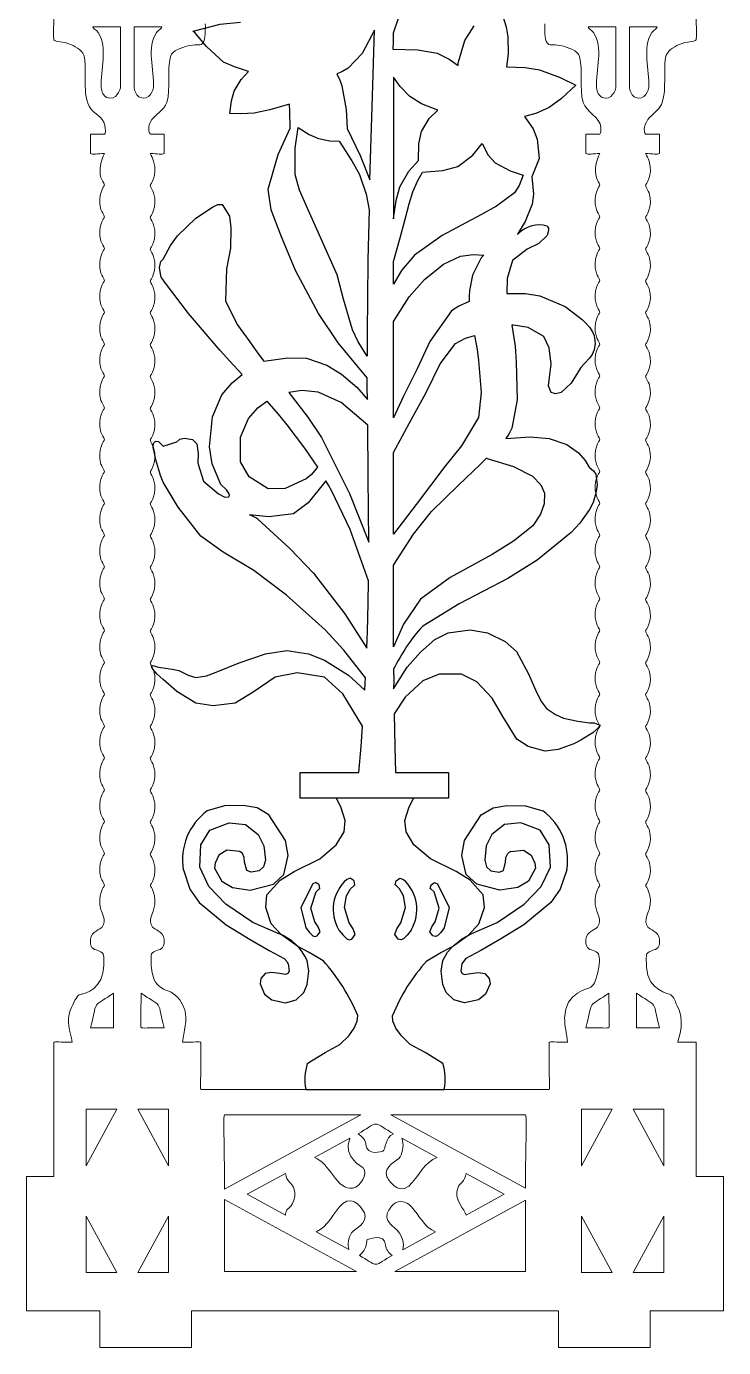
# Model space of a CAD drawing. Header units: millimetres. Extents: x 170 to 246, y -343 to -107.
# Drawn here: x 170 to 246, y -343.1 to -199.1 of the extents above; entities that cross this region are included whole.
import ezdxf

# ---------------------------------------------------------------- set-up
doc = ezdxf.new("R2010")
doc.units = ezdxf.units.MM

msp = doc.modelspace()

# ---------------------------------------------------------------- linework, layer by layer
at = {"color": 7, "linetype": 'Continuous', "lineweight": 15}
for p, q in [((177.25, -199.12), (180.25, -199.12)), ((180.25, -199.12), (180.25, -205.79)), ((181.75, -205.79), (181.75, -199.12)), ((181.75, -199.12), (184.75, -199.12)), ((231.25, -199.12), (234.25, -199.12)), ((234.25, -199.12), (234.25, -205.79)), ((235.75, -205.79), (235.75, -199.12)), ((235.75, -199.12), (238.75, -199.12)), ((177, -210.82), (177, -212.91)), ((178.5, -210.82), (177, -210.82)), ((185, -210.82), (183.5, -210.82)), ((185, -212.91), (185, -210.82)), ((231, -210.82), (231, -212.91)), ((232.5, -210.82), (231, -210.82)), ((239, -210.82), (237.5, -210.82)), ((239, -212.91), (239, -210.82)), ((179.5, -304.43), (179.5, -308.2)), ((236.5, -308.2), (236.5, -304.43)), ((179.5, -308.2), (177, -308.2)), ((239, -308.2), (236.5, -308.2)), ((173, -309.77), (173, -324.41)), ((243, -309.77), (241, -309.77)), ((243, -324.41), (243, -309.77)), ((227, -314.92), (189, -314.92)), ((176.5, -323.24), (176.5, -317.09)), ((179.86, -317.09), (176.5, -323.24)), ((176.5, -317.09), (179.86, -317.09)), ((185.5, -323.24), (182.14, -317.09)), ((182.14, -317.09), (185.5, -317.09)), ((185.5, -317.09), (185.5, -323.24)), ((191.6, -317.68), (206.46, -317.68)), ((206.46, -317.68), (191.6, -325.79)), ((224.4, -325.69), (209.71, -317.68)), ((209.71, -317.68), (224.4, -317.68)), ((230.5, -323.24), (230.5, -317.09)), ((233.86, -317.09), (230.5, -323.24)), ((230.5, -317.09), (233.86, -317.09)), ((239.5, -323.24), (236.14, -317.09)), ((236.14, -317.09), (239.5, -317.09)), ((239.5, -317.09), (239.5, -323.24)), ((201.39, -322.35), (205.24, -320.25)), ((210.92, -320.24), (214.78, -322.35)), ((170, -339.06), (170, -324.41)), ((170, -324.41), (173, -324.41)), ((194.08, -326.34), (198.23, -324.08)), ((217.93, -324.07), (222.09, -326.34)), ((243, -324.41), (246, -324.41)), ((246, -339.06), (246, -324.41)), ((198.23, -328.61), (194.08, -326.34)), ((222.09, -326.34), (217.93, -328.61)), ((191.6, -326.9), (206, -334.76)), ((191.6, -334.76), (191.6, -326.9)), ((210.17, -334.76), (224.4, -326.99)), ((224.4, -326.99), (224.4, -334.76)), ((176.5, -328.73), (179.86, -334.87)), ((176.5, -334.87), (176.5, -328.73)), ((182.14, -334.87), (185.5, -328.73)), ((185.5, -328.73), (185.5, -334.87)), ((230.5, -328.73), (233.86, -334.87)), ((230.5, -334.87), (230.5, -328.73)), ((236.14, -334.87), (239.5, -328.73)), ((239.5, -328.73), (239.5, -334.87)), ((205.14, -332.38), (201.57, -330.43)), ((214.6, -330.43), (211.02, -332.39)), ((179.86, -334.87), (176.5, -334.87)), ((185.5, -334.87), (182.14, -334.87)), ((206, -334.76), (191.6, -334.76)), ((224.4, -334.76), (210.17, -334.76)), ((233.86, -334.87), (230.5, -334.87)), ((239.5, -334.87), (236.14, -334.87)), ((170, -339.06), (178, -339.06)), ((178, -343.06), (178, -339.06)), ((188, -339.06), (228, -339.06)), ((188, -343.06), (188, -339.06)), ((228, -343.06), (228, -339.06)), ((238, -343.06), (238, -339.06)), ((238, -339.06), (246, -339.06)), ((188, -343.06), (178, -343.06)), ((238, -343.06), (228, -343.06))]:
    msp.add_line(p, q, dxfattribs=at)
at = {"color": 7, "linetype": 'Continuous'}
for p, q in [((188.13, -199.6), (188.34, -199.54)), ((188.34, -199.71), (188.13, -199.6)), ((231.4, -247.16), (231.38, -247.14)), ((199.83, -283.19), (199.83, -280.38)), ((199.83, -280.38), (206.24, -280.38)), ((199.94, -280.38), (206.24, -280.38)), ((210.22, -280.38), (216.01, -280.38)), ((210.22, -280.38), (216.01, -280.38)), ((216.01, -280.38), (216.01, -283.19)), ((216.01, -283.19), (199.83, -283.19)), ((200.45, -314.92), (215.55, -314.92)), ((200.45, -314.92), (200.46, -314.92))]:
    msp.add_line(p, q, dxfattribs=at)
at = {"color": 7, "linetype": 'Continuous', "flags": 128}
for points in [[(211.15, -196.43), (210.49, -198.3), (209.97, -199.79)], [(188.34, -199.54), (191.13, -198.83), (193.34, -198.62)], [(221.86, -197.73), (222.28, -199.1), (222.48, -200.2)], [(191.5, -202.97), (189.63, -201.27), (188.34, -199.71)], [(207.93, -199.46), (206.6, -202.02), (205.06, -203.62)], [(207.44, -215.8), (207.71, -206.65), (207.93, -199.46)], [(209.97, -199.79), (209.97, -200.76), (209.96, -201.53)], [(217.11, -202.91), (217.8, -200.6), (218.8, -199.01)], [(209.96, -201.53), (212.67, -201.61), (214.76, -201.97)], [(222.48, -200.2), (222.51, -202.04), (222.33, -203.48)], [(194.22, -203.98), (192.67, -203.48), (191.5, -202.97)], [(214.76, -201.97), (216.1, -202.62), (217.05, -203.31)], [(217.05, -203.31), (217.08, -203.09), (217.11, -202.91)], [(192.63, -206.13), (193.41, -204.86), (194.22, -203.98)], [(205.06, -203.62), (204.4, -204.01), (203.83, -204.22)], [(203.83, -204.22), (204.16, -204.94), (204.37, -205.54)], [(222.33, -203.48), (224.38, -203.54), (225.94, -203.81)], [(225.94, -203.81), (228.18, -204.63), (229.88, -205.46)], [(204.37, -205.54), (204.87, -208.12), (204.98, -210.2)], [(210.01, -204.6), (210.01, -207.93), (210.01, -211.26), (210.01, -214.3), (210.01, -220.04)], [(211.81, -206.72), (210.73, -205.61), (210.01, -204.6)], [(229.88, -205.46), (228.32, -206.93), (226.97, -207.9)], [(192.19, -208.57), (192.34, -207.17), (192.63, -206.13)], [(214.84, -208.18), (213.06, -207.5), (211.81, -206.72)], [(194.82, -208.51), (193.36, -208.61), (192.19, -208.57)], [(198.69, -207.53), (196.54, -208.16), (194.82, -208.51)], [(198.76, -210.15), (198.7, -208.25), (198.69, -207.53)], [(213.07, -210.51), (213.9, -209.11), (214.84, -208.18)], [(226.97, -207.9), (225.52, -208.56), (224.31, -208.9)], [(196.34, -216.81), (197.46, -213.04), (198.76, -210.15)], [(199.3, -215.2), (199.31, -212.33), (199.62, -210.07)], [(199.62, -210.07), (200.83, -210.83), (201.84, -211.29)], [(204.98, -210.2), (206.4, -213.14), (207.44, -215.8)], [(224.31, -208.9), (225.23, -210.21), (225.69, -211.35)], [(201.84, -211.29), (203.08, -211.55), (204.09, -211.58)], [(204.09, -211.58), (205.48, -213.71), (206.31, -215.22)], [(212.74, -213.68), (212.76, -211.87), (213.07, -210.51)], [(225.69, -211.35), (225.91, -213.46), (225.11, -215.46)], [(217.02, -214.32), (218.66, -213.11), (219.67, -211.83)], [(219.67, -211.83), (220.34, -213.1), (221.09, -213.92)], [(210.69, -216.54), (211.69, -214.85), (212.74, -213.68)], [(213.18, -214.95), (215.4, -214.78), (217.02, -214.32)], [(221.09, -213.92), (222.72, -214.8), (224.15, -215.27)], [(200.7, -219.06), (199.78, -216.93), (199.3, -215.2)], [(206.31, -215.22), (207.02, -217.34), (207.36, -219.06)], [(212.12, -217.08), (212.67, -215.87), (213.18, -214.95)], [(224.15, -215.27), (223.71, -216.4), (223.21, -217.2)], [(225.11, -215.46), (225.29, -217.35), (225.13, -218.43)], [(197.73, -221.81), (196.68, -219.05), (196.34, -216.81)], [(210.03, -219.99), (210.32, -218.03), (210.69, -216.54)], [(211.29, -220.08), (211.71, -218.39), (212.12, -217.08)], [(223.21, -217.2), (221.26, -218.65), (219.54, -219.59)], [(186.48, -221.88), (188.47, -219.95), (190.3, -218.76)], [(190.3, -218.76), (190.88, -218.48), (191.34, -218.49)], [(191.34, -218.49), (192.12, -219.75), (192.29, -221.03)], [(225.13, -218.43), (224.36, -220.31), (223.53, -221.7)], [(203.87, -226.13), (202.11, -222.16), (200.7, -219.06)], [(207.36, -219.06), (207.23, -224.5), (207.17, -228.78)], [(210.01, -220.04), (210.02, -220.01), (210.03, -219.99)], [(210.01, -224.69), (210.73, -222.11), (211.29, -220.08)], [(219.54, -219.59), (215.32, -221.86), (212.31, -224)], [(192.29, -221.03), (192.24, -223.25), (191.81, -225.49), (191.69, -228.96)], [(223.53, -221.7), (223.6, -221.66), (223.66, -221.64)], [(226.76, -220.83), (226.91, -221.04), (226.93, -221.31), (226.76, -221.87)], [(184.9, -224.44), (185.71, -222.95), (186.48, -221.88)], [(201.84, -230.37), (199.33, -225.67), (197.73, -221.81)], [(226.76, -221.87), (225.85, -222.74), (224.58, -223.34), (222.98, -224.57)], [(184.65, -224.68), (184.78, -224.54), (184.9, -224.44)], [(212.31, -224), (210.9, -225.68), (210.01, -227.16)], [(213.41, -226.64), (215.45, -224.97), (217.32, -224.09)], [(217.32, -224.09), (218.72, -223.92), (219.85, -223.98)], [(219.59, -224.28), (218.62, -226.19), (218.29, -227.85)], [(219.85, -223.98), (219.7, -224.14), (219.59, -224.28)], [(222.98, -224.57), (222.4, -226.55), (222.36, -228.18)], [(184.65, -226.24), (184.52, -225.35), (184.65, -224.68)], [(210.01, -227.16), (210.01, -225.78), (210.01, -224.69)], [(184.9, -226.69), (184.73, -226.45), (184.65, -226.24)], [(185.15, -227.06), (185.01, -226.85), (184.9, -226.69)], [(191.13, -234.38), (187.68, -230.35), (185.15, -227.06)], [(205.53, -232.14), (204.57, -228.79), (203.87, -226.13)], [(210.01, -231.23), (211.74, -228.52), (213.41, -226.64)], [(207.17, -228.78), (207.14, -232.27), (207.14, -235.02)], [(218.29, -227.85), (218.25, -228.51), (218.25, -229.03)], [(222.36, -228.18), (224.4, -228.17), (225.96, -228.42)], [(225.96, -228.42), (228.73, -229.59), (230.6, -231.01)], [(191.69, -228.96), (192.99, -231.55), (194.37, -233.45)], [(207.15, -237.37), (204, -233.56), (201.84, -230.37)], [(216.34, -230.08), (213.99, -233.42), (212.59, -236.37)], [(218.25, -229.03), (217.13, -229.54), (216.34, -230.08)], [(210.01, -241.74), (210.01, -235.86), (210.01, -231.23)], [(223.11, -231.63), (222.99, -231.63), (222.9, -231.63)], [(222.9, -231.63), (223.29, -233.91), (223.4, -235.67)], [(226.39, -232.86), (224.69, -231.89), (223.11, -231.63)], [(230.6, -231.01), (231.05, -231.47), (231.39, -231.85)], [(207.14, -235.02), (206.16, -233.45), (205.53, -232.14)], [(216.77, -233.64), (217.88, -233.05), (218.86, -232.74)], [(218.86, -232.74), (219.15, -234.26), (219.29, -235.46)], [(227.22, -235.86), (226.98, -234.08), (226.39, -232.86)], [(231.39, -231.85), (231.71, -232.35), (231.89, -232.76)], [(231.89, -232.76), (231.99, -233.63), (231.89, -234.32)], [(193.51, -237.02), (192.16, -235.55), (191.13, -234.38)], [(194.37, -233.45), (195.2, -234.64), (195.88, -235.55)], [(213.55, -239.03), (215.12, -235.84), (216.77, -233.64)], [(231.89, -234.32), (231.67, -234.84), (231.39, -235.22)], [(195.88, -235.55), (198.51, -235.18), (200.54, -235.21)], [(200.54, -235.21), (202.76, -236), (204.33, -236.98)], [(219.29, -235.46), (219.59, -238.98), (219.29, -241.68)], [(223.4, -235.67), (223.49, -239.76), (222.92, -242.84)], [(227.22, -238.97), (226.91, -238.23), (227.03, -237.33), (227.22, -235.86)], [(231.39, -235.22), (230.84, -235.79), (230.45, -236.25)], [(191.3, -239.23), (192.43, -237.92), (193.51, -237.02)], [(204.33, -236.98), (206.02, -238.4), (207.18, -239.71)], [(207.18, -239.71), (207.16, -238.4), (207.15, -237.37)], [(212.59, -236.37), (211.11, -239.36), (210.01, -241.74)], [(230.45, -236.25), (229.39, -237.95), (228.29, -238.97)], [(201.79, -238.91), (200.01, -238.76), (198.6, -238.95)], [(198.6, -238.95), (200.69, -241.65), (202.18, -243.86)], [(207.2, -242.54), (204.3, -240.06), (201.79, -238.91)], [(228.29, -238.97), (227.66, -239.12), (227.22, -238.97)], [(189.95, -244.87), (190.3, -241.62), (191.3, -239.23)], [(194.21, -241.81), (195.21, -240.63), (196.21, -239.9)], [(196.21, -239.9), (197.46, -241.33), (198.4, -242.48)], [(210.01, -245.5), (211.97, -241.86), (213.55, -239.03)], [(193.32, -246.53), (193.34, -243.82), (194.21, -241.81)], [(219.29, -241.68), (217.43, -244.77), (215.6, -247.03)], [(198.4, -242.48), (200.32, -245.03), (201.73, -247.09)], [(207.31, -255.26), (207.27, -248.14), (207.2, -242.54)], [(222.92, -242.84), (222.59, -243.49), (222.27, -243.97)], [(183.92, -244.37), (184.15, -244.28), (184.39, -244.32), (184.9, -244.8)], [(184.9, -244.8), (186.41, -244.33), (186.74, -244.04), (187.25, -243.95)], [(187.25, -243.95), (188.11, -244.08), (188.58, -244.55)], [(188.58, -244.55), (188.74, -245.61), (188.68, -246.66), (189.32, -248.61)], [(202.18, -243.86), (205.21, -249.97), (207.31, -255.26)], [(222.27, -243.97), (224.93, -243.81), (226.99, -243.98)], [(226.99, -243.98), (228.91, -244.63), (230.18, -245.53)], [(184.44, -247.41), (184.1, -246.3), (183.92, -245.4)], [(191.19, -249), (190.23, -246.75), (189.95, -244.87)], [(210.01, -254.39), (210.01, -249.41), (210.01, -245.5)], [(219.46, -246.81), (219.85, -246.42), (220.17, -246.12)], [(220.17, -246.12), (220.19, -246.13), (220.22, -246.14)], [(220.22, -246.14), (223.09, -247.04), (225.16, -248.07)], [(230.18, -245.53), (230.91, -246.39), (231.4, -247.16)], [(184.9, -248.74), (184.63, -248), (184.44, -247.41)], [(196.35, -249.46), (194.29, -248.16), (193.32, -246.53)], [(201.73, -247.09), (201.09, -247.89), (200.49, -248.39)], [(215.6, -247.03), (212.5, -251.16), (210.01, -254.39)], [(214.16, -251.94), (217.1, -249.05), (219.46, -246.81)], [(231.38, -247.14), (231.81, -247.51), (232.08, -247.87)], [(189.01, -254.62), (186.54, -251.47), (184.9, -248.74)], [(189.32, -248.61), (190.95, -250.02), (191.63, -250.36), (192.06, -250.34)], [(192.06, -250.34), (192.14, -250.19), (192.1, -250.01), (191.8, -249.58), (191.19, -249)], [(200.49, -248.39), (198.22, -249.41), (196.35, -249.46)], [(202.65, -248.59), (200.72, -251), (199.13, -252.18)], [(203.28, -249.71), (202.94, -249.08), (202.65, -248.59)], [(225.16, -248.07), (226.07, -249.01), (226.47, -249.92)], [(232.08, -247.87), (232.21, -249.02), (232.08, -249.94)], [(207.28, -259.49), (205.28, -253.91), (203.28, -249.71)], [(226.47, -249.92), (226.44, -251.09), (226.05, -252.23), (225.19, -253.5), (223.1, -255.17), (220.77, -256.63)], [(232.08, -249.94), (231.78, -250.97), (231.4, -251.73)], [(210.01, -257.77), (212.21, -254.42), (214.16, -251.94)], [(231.4, -251.73), (230.33, -253.19), (229.38, -254.24)], [(199.13, -252.18), (196.44, -252.5), (194.32, -252.29)], [(195.22, -252.78), (198.72, -255.98), (201.28, -258.65)], [(194.79, -258.38), (191.46, -256.38), (189.01, -254.62)], [(229.38, -254.24), (225.69, -257.23), (222.48, -259.24)], [(220.77, -256.63), (216.2, -259.13), (212.96, -261.49)], [(202.56, -264.84), (198.35, -261.07), (194.79, -258.38)], [(201.28, -258.65), (204.71, -263.1), (207.1, -266.82)], [(210.01, -266.7), (210, -264.58), (210.01, -262.46), (210.01, -260.34), (210.01, -258.97), (210.01, -257.77)], [(207.17, -265.06), (207.25, -261.94), (207.28, -259.49)], [(222.48, -259.24), (217.17, -261.98), (213.2, -264.42)], [(212.96, -261.49), (211.09, -264.2), (210.01, -266.7)], [(206.96, -270.06), (204.61, -267.03), (202.56, -264.84)], [(215.98, -265.14), (218.38, -264.83), (220.26, -265.14)], [(207.1, -266.82), (207.14, -265.84), (207.17, -265.06)], [(212.96, -267.26), (214.53, -265.89), (215.98, -265.14)], [(220.26, -265.14), (222.18, -266.09), (223.42, -267.21)], [(193.19, -268.42), (196.06, -267.45), (198.37, -267.08)], [(198.37, -267.08), (200.75, -267.45), (202.51, -268.15)], [(210.03, -271.27), (211.51, -268.91), (212.96, -267.26)], [(223.42, -267.21), (224.75, -269.61), (225.62, -271.61)], [(183.82, -269.17), (183.69, -268.97), (183.65, -268.87), (183.68, -268.78)], [(183.68, -268.78), (183.79, -268.72), (183.94, -268.75), (184.26, -268.86)], [(184.9, -270.26), (184.26, -269.68), (183.82, -269.17)], [(184.26, -268.86), (184.62, -268.92), (184.9, -268.96)], [(184.9, -268.96), (185.88, -269.1), (186.63, -269.26)], [(190.52, -269.51), (192.02, -268.89), (193.19, -268.42)], [(202.51, -268.15), (205.1, -269.77), (206.89, -271.41)], [(210.03, -269.13), (210.04, -270.31), (210.03, -271.27)], [(188.47, -272.82), (186.38, -271.56), (184.9, -270.26)], [(186.63, -269.26), (187.64, -269.76), (188.45, -270.04)], [(188.45, -270.04), (189.62, -269.84), (190.52, -269.51)], [(197.13, -269.99), (194.7, -271.61), (192.75, -272.82)], [(202.49, -269.99), (199.52, -269.53), (197.13, -269.99)], [(206.65, -275.32), (204.48, -271.81), (202.49, -269.99)], [(206.89, -271.41), (206.93, -270.65), (206.96, -270.06)], [(213.21, -270.4), (211.28, -272.17), (210.09, -273.98)], [(217.44, -269.65), (214.98, -269.67), (213.21, -270.4)], [(220.77, -272.27), (219.09, -270.5), (217.44, -269.65)], [(225.62, -271.61), (226.15, -272.66), (226.69, -273.4)], [(192.75, -272.82), (190.34, -273.13), (188.47, -272.82)], [(223.45, -276.76), (221.92, -274.28), (220.77, -272.27)], [(226.69, -273.4), (227.67, -274.07), (228.55, -274.44)], [(210.09, -273.98), (210.15, -277.56), (210.22, -280.38)], [(228.55, -274.44), (230.12, -274.79), (231.39, -274.97)], [(231.39, -274.97), (231.68, -274.95), (231.89, -274.97)], [(231.89, -274.97), (232.25, -275.1), (232.53, -275.22)], [(206.24, -280.38), (206.48, -277.54), (206.65, -275.32)], [(231.39, -276.28), (230.44, -276.86), (229.66, -277.25)], [(232.12, -275.73), (231.74, -276.07), (231.39, -276.28)], [(232.53, -275.22), (232.31, -275.52), (232.12, -275.73)], [(226.55, -278.05), (224.71, -277.56), (223.45, -276.76)], [(229.66, -277.25), (227.95, -277.88), (226.55, -278.05)], [(204.75, -285.61), (204.32, -284.22), (203.81, -283.19)], [(211.26, -285.61), (211.69, -284.22), (212.2, -283.19)], [(198.25, -287.78), (196.44, -284.99), (195.14, -284.24), (193.64, -283.98), (191.6, -284.02), (189.71, -284.57)], [(217.76, -287.78), (219.58, -284.99), (220.87, -284.24), (222.37, -283.98), (224.41, -284.02), (226.3, -284.57)], [(190, -286.68), (192.1, -285.85), (193.89, -286.05)], [(193.89, -286.05), (195.27, -287.13), (195.88, -288.37)], [(203.76, -288.27), (204.62, -286.84), (204.75, -285.61)], [(212.25, -288.27), (211.39, -286.84), (211.26, -285.61)], [(222.12, -286.05), (220.74, -287.13), (220.13, -288.37)], [(226.01, -286.68), (223.91, -285.85), (222.12, -286.05)], [(188.89, -290.69), (189.02, -288.27), (190, -286.68)], [(198.07, -291.48), (198.54, -289.43), (198.25, -287.78)], [(217.94, -291.48), (217.47, -289.43), (217.76, -287.78)], [(227.12, -290.69), (226.99, -288.27), (226.01, -286.68)], [(195.37, -291.08), (194.5, -291.25), (194.02, -291.07), (193.79, -290.14), (193.75, -289.63), (193.54, -289.21), (193.39, -289.07), (193.32, -289.03), (193.28, -289.01), (193.27, -289.01), (193.26, -289), (193.26, -289), (193.25, -289), (193.25, -289), (193.25, -289), (193.25, -289), (191.84, -288.86), (190.99, -289.38), (190.57, -290.25), (190.52, -290.79)], [(195.88, -288.37), (196.05, -289.95), (195.86, -290.66), (195.37, -291.08)], [(199.17, -291.16), (201.97, -289.79), (203.76, -288.27)], [(216.84, -291.16), (214.04, -289.79), (212.25, -288.27)], [(220.13, -288.37), (219.96, -289.95), (220.15, -290.66), (220.64, -291.08)], [(220.64, -291.08), (221.52, -291.25), (221.99, -291.07), (222.22, -290.14), (222.26, -289.63), (222.47, -289.21), (222.62, -289.07), (222.69, -289.03), (222.73, -289.01), (222.75, -289.01), (222.75, -289), (222.76, -289), (222.76, -289), (222.76, -289), (222.76, -289), (222.76, -289), (224.17, -288.86), (225.02, -289.38), (225.44, -290.25), (225.49, -290.79)], [(197.46, -297.94), (194.69, -296.74), (191.74, -294.74), (189.88, -292.8), (188.89, -290.69)], [(190.52, -290.79), (191.29, -292.23), (192.45, -292.92), (194.4, -293.21), (196.92, -292.56), (198.07, -291.48)], [(225.49, -290.79), (224.72, -292.23), (223.56, -292.92), (221.61, -293.21), (219.09, -292.56), (217.94, -291.48)], [(218.55, -297.94), (221.32, -296.74), (224.27, -294.74), (226.13, -292.8), (227.12, -290.69)], [(187.11, -290.99), (187.83, -293.08), (188.84, -294.54)], [(196.22, -293.7), (197.65, -292.1), (199.17, -291.16)], [(205.81, -292.63), (205.72, -292.17), (205.31, -291.89), (204.92, -292.03)], [(210.21, -292.63), (210.3, -292.17), (210.7, -291.89), (211.09, -292.03)], [(219.79, -293.7), (218.37, -292.1), (216.84, -291.16)], [(228.91, -290.99), (228.18, -293.08), (227.17, -294.54)], [(196.69, -296.86), (196.09, -295.11), (196.22, -293.7)], [(201.21, -292.5), (199.93, -295.09), (200.46, -297.31)], [(201, -295.17), (201.57, -293.4), (201.87, -293.11), (201.95, -293.05), (201.97, -293.03), (201.98, -293.02)], [(201.98, -293.02), (201.9, -292.62), (201.54, -292.37), (201.21, -292.5)], [(204.68, -295.08), (204.9, -293.81), (205.34, -293.06), (205.69, -292.73), (205.78, -292.66), (205.8, -292.64), (205.81, -292.63)], [(211.33, -295.08), (211.11, -293.81), (210.68, -293.06), (210.33, -292.73), (210.23, -292.66), (210.21, -292.64), (210.21, -292.63)], [(214.03, -293.02), (214.11, -292.62), (214.47, -292.37), (214.8, -292.5)], [(215.01, -295.17), (214.44, -293.4), (214.14, -293.11), (214.06, -293.05), (214.04, -293.03), (214.03, -293.02)], [(214.8, -292.5), (216.08, -295.09), (215.55, -297.31)], [(219.32, -296.86), (219.92, -295.11), (219.79, -293.7)], [(188.84, -294.54), (191.79, -296.98), (194.4, -298.59)], [(202.02, -297.75), (201.82, -297.2), (201.44, -296.64), (201, -295.17)], [(205.85, -298.04), (205.62, -297.41), (205.19, -296.77), (204.68, -295.08)], [(210.16, -298.04), (210.39, -297.41), (210.82, -296.77), (211.33, -295.08)], [(213.99, -297.75), (214.19, -297.2), (214.57, -296.64), (215.01, -295.17)], [(227.17, -294.54), (224.22, -296.98), (221.61, -298.59)], [(199.57, -299.33), (197.79, -298.09), (196.69, -296.86)], [(200.46, -297.31), (200.86, -297.81), (201.21, -298.17)], [(201.21, -298.17), (201.43, -298.26), (201.69, -298.18), (202.02, -297.75)], [(204.07, -297.55), (204.52, -298.11), (204.92, -298.52)], [(204.92, -298.52), (205.18, -298.63), (205.47, -298.54), (205.85, -298.04)], [(211.09, -298.52), (210.83, -298.63), (210.54, -298.54), (210.16, -298.04)], [(211.94, -297.55), (211.49, -298.11), (211.09, -298.52)], [(214.8, -298.17), (214.58, -298.26), (214.32, -298.18), (213.99, -297.75)], [(215.55, -297.31), (215.16, -297.81), (214.8, -298.17)], [(216.44, -299.33), (218.22, -298.09), (219.32, -296.86)], [(216.44, -299.33), (217.54, -298.47), (218.55, -297.94)], [(194.4, -298.59), (196.46, -299.77), (198.11, -300.66)], [(202.35, -300.89), (200.82, -299.99), (199.57, -299.33)], [(213.66, -300.89), (215.19, -299.99), (216.44, -299.33)], [(215.4, -300.88), (215.89, -299.96), (216.44, -299.33)], [(221.61, -298.59), (219.55, -299.77), (217.9, -300.66)], [(198.11, -300.66), (198.38, -300.97), (198.53, -301.23)], [(200.61, -303.47), (200.8, -302.02), (200.61, -300.88)], [(215.4, -303.47), (215.21, -302.02), (215.4, -300.88)], [(217.9, -300.66), (217.63, -300.97), (217.48, -301.23)], [(196.02, -302.27), (195.56, -302.84), (195.47, -303.4)], [(198.53, -301.23), (198.66, -302.05), (198.51, -302.29), (198.25, -302.38), (197.6, -302.28), (196.71, -302.17), (196.02, -302.27)], [(217.48, -301.23), (217.36, -302.05), (217.5, -302.29), (217.77, -302.38), (218.41, -302.28), (219.3, -302.17), (219.99, -302.27)], [(219.99, -302.27), (220.45, -302.84), (220.54, -303.4)], [(195.47, -303.4), (195.97, -304.54), (196.74, -305.17)], [(199.42, -305.17), (200.24, -304.34), (200.61, -303.47)], [(216.59, -305.17), (215.77, -304.34), (215.4, -303.47)], [(220.54, -303.4), (220.04, -304.54), (219.27, -305.17)], [(196.74, -305.17), (198.25, -305.47), (199.42, -305.17)], [(219.27, -305.17), (217.76, -305.47), (216.59, -305.17)], [(205.73, -308.26), (206.05, -307.49), (206.11, -306.87)], [(210.28, -308.26), (209.96, -307.49), (209.9, -306.87)], [(204.18, -310.02), (205.13, -309.09), (205.73, -308.26)], [(211.83, -310.02), (210.88, -309.09), (210.28, -308.26)], [(200.62, -312.11), (202.57, -310.89), (204.18, -310.02)], [(215.4, -312.11), (213.45, -310.89), (211.83, -310.02)]]:
    msp.add_lwpolyline(points, dxfattribs=at)
at = {"color": 7, "linetype": 'Continuous'}
for centre, radius, start, end in [((225.87, -223.78), 3.08, 73.1, 135.9648), ((184.74, -244.88), 0.973, 147.7368, 212.2541), ((192.81, -256.11), 4.11, 54.0657, 68.4541), ((228.25, -277.98), 20.26, 137.9798, 154.0863), ((193.67, -289.91), 6.66, 126.5828, 189.2677), ((222.34, -289.91), 6.66, 350.7327, 53.4191), ((207.81, -295.31), 4.37, 131.4572, 210.8711), ((208.2, -295.31), 4.36, 329.1291, 48.5455), ((195.65, -303.05), 5.42, 23.5899, 70.4112), ((186.97, -314.74), 20.7, 22.3613, 42.0053), ((229.05, -314.75), 20.71, 137.9949, 157.6365), ((205.96, -313.81), 5.61, 162.3212, 191.3652), ((210.05, -313.81), 5.61, 348.6272, 17.6804)]:
    msp.add_arc(centre, radius, start, end, dxfattribs=at)
at = {"color": 7, "linetype": 'Continuous', "lineweight": 15}
for points in [[(173, -196.01), (173, -198.87), (172.91, -200.4), (173, -200.52)], [(243, -200.52), (243.09, -200.4), (243, -198.87), (243, -196.01)], [(177.81, -199.74), (177.59, -199.4), (177.19, -199.26), (177.25, -199.12)], [(178.15, -205.77), (178.04, -203.76), (178.93, -201.41), (177.81, -199.74)], [(184.19, -199.72), (183.04, -201.38), (183.96, -203.75), (183.85, -205.77)], [(184.75, -199.12), (184.81, -199.26), (184.42, -199.39), (184.19, -199.72)], [(189.14, -200.98), (189.46, -200.71), (189.52, -199.85), (189.5, -198.77)], [(226.5, -198.77), (226.48, -199.85), (226.54, -200.71), (226.86, -200.98)], [(231.81, -199.72), (231.58, -199.39), (231.19, -199.26), (231.25, -199.12)], [(232.15, -205.77), (232.04, -203.75), (232.96, -201.38), (231.81, -199.72)], [(238.19, -199.74), (237.07, -201.41), (237.96, -203.76), (237.85, -205.77)], [(238.75, -199.12), (238.81, -199.26), (238.41, -199.4), (238.19, -199.74)], [(173, -200.52), (173.21, -200.8), (174, -200.65), (174.84, -201.03)], [(174.84, -201.03), (175.47, -201.31), (176.22, -201.78), (176.32, -202.45)], [(185.71, -202.35), (185.89, -201.63), (186.9, -201.39), (187.61, -201.19)], [(187.61, -201.19), (188.33, -200.99), (188.93, -201.16), (189.14, -200.98)], [(226.86, -200.98), (227.07, -201.16), (227.67, -200.99), (228.39, -201.19)], [(228.39, -201.19), (229.1, -201.39), (230.11, -201.63), (230.29, -202.35)], [(239.68, -202.45), (239.79, -201.78), (240.53, -201.31), (241.16, -201.03)], [(241.16, -201.03), (242, -200.65), (242.79, -200.8), (243, -200.52)], [(176.32, -202.45), (176.64, -204.41), (175.91, -206.89), (177.27, -208.33)], [(185.31, -207.34), (185.76, -205.74), (185.3, -203.97), (185.71, -202.35)], [(230.29, -202.35), (230.7, -203.97), (230.24, -205.74), (230.69, -207.34)], [(239.32, -207.34), (239.8, -205.78), (239.42, -204.06), (239.68, -202.45)], [(178.78, -206.8), (178.41, -206.63), (178.17, -206.17), (178.15, -205.77)], [(180.25, -205.79), (180.24, -205.85), (179.81, -207.26), (178.78, -206.8)], [(182.4, -206.81), (182.03, -206.65), (181.79, -206.19), (181.75, -205.79)], [(183.85, -205.77), (183.85, -205.83), (183.44, -207.25), (182.4, -206.81)], [(232.78, -206.8), (232.42, -206.63), (232.17, -206.17), (232.15, -205.77)], [(234.25, -205.79), (234.25, -205.85), (233.81, -207.26), (232.78, -206.8)], [(236.4, -206.81), (236.03, -206.65), (235.79, -206.19), (235.75, -205.79)], [(237.85, -205.77), (237.85, -205.83), (237.44, -207.25), (236.4, -206.81)], [(183.5, -209.52), (183.92, -208.67), (185.06, -208.25), (185.31, -207.34)], [(230.69, -207.34), (230.99, -208.41), (232.58, -208.96), (232.61, -210.08)], [(237.97, -208.95), (238.46, -208.45), (239.11, -208.01), (239.32, -207.34)], [(177.27, -208.33), (177.57, -208.63), (178.62, -209.11), (178.6, -210.23)], [(183.5, -210.82), (183.47, -210.79), (183.13, -210.25), (183.5, -209.52)], [(232.61, -210.08), (232.61, -210.33), (232.69, -210.65), (232.5, -210.82)], [(237.5, -210.82), (237.23, -210.59), (237.31, -209.61), (237.97, -208.95)], [(178.6, -210.23), (178.6, -210.43), (178.65, -210.69), (178.5, -210.82)], [(177, -212.91), (177.19, -213.1), (177.77, -212.91), (178.5, -212.91)], [(178.5, -212.91), (178.14, -213.72), (177.88, -214.69), (178.12, -215.54)], [(183.5, -212.91), (184.23, -212.91), (184.81, -213.1), (185, -212.91)], [(183.87, -213.75), (183.79, -213.45), (183.62, -213.19), (183.5, -212.91)], [(231, -212.91), (231.19, -213.1), (231.77, -212.91), (232.5, -212.91)], [(232.5, -212.91), (232.14, -213.72), (231.88, -214.69), (232.13, -215.54)], [(237.5, -212.91), (238.23, -212.91), (238.81, -213.1), (239, -212.91)], [(237.88, -213.75), (237.79, -213.45), (237.63, -213.19), (237.5, -212.91)], [(183.5, -216.38), (183.5, -216.29), (184.34, -215.36), (183.87, -213.75)], [(237.5, -216.38), (237.5, -216.29), (238.34, -215.36), (237.88, -213.75)], [(178.12, -215.54), (178.21, -215.83), (178.5, -216.07), (178.5, -216.38)], [(232.13, -215.54), (232.21, -215.83), (232.5, -216.07), (232.5, -216.38)], [(178.5, -216.38), (178.5, -216.47), (177.66, -217.39), (178.12, -219.01)], [(183.87, -217.22), (183.79, -216.92), (183.5, -216.68), (183.5, -216.38)], [(183.5, -219.85), (183.5, -219.76), (184.34, -218.83), (183.87, -217.22)], [(232.5, -216.38), (232.5, -216.47), (231.66, -217.39), (232.13, -219.01)], [(237.88, -217.22), (237.79, -216.92), (237.5, -216.68), (237.5, -216.38)], [(237.5, -219.85), (237.5, -219.76), (238.34, -218.83), (237.88, -217.22)], [(178.5, -219.85), (178.5, -219.94), (177.66, -220.86), (178.12, -222.48)], [(178.12, -219.01), (178.21, -219.3), (178.5, -219.54), (178.5, -219.85)], [(183.87, -220.68), (183.79, -220.39), (183.5, -220.15), (183.5, -219.85)], [(232.5, -219.85), (232.5, -219.94), (231.66, -220.86), (232.13, -222.48)], [(232.13, -219.01), (232.21, -219.3), (232.5, -219.54), (232.5, -219.85)], [(237.88, -220.68), (237.79, -220.39), (237.5, -220.15), (237.5, -219.85)], [(183.5, -223.32), (183.5, -223.23), (184.34, -222.3), (183.87, -220.68)], [(237.5, -223.32), (237.5, -223.23), (238.34, -222.3), (237.88, -220.68)], [(178.12, -222.48), (178.21, -222.77), (178.5, -223.01), (178.5, -223.32)], [(232.13, -222.48), (232.21, -222.77), (232.5, -223.01), (232.5, -223.32)], [(178.5, -223.32), (178.5, -223.4), (177.66, -224.33), (178.12, -225.95)], [(183.87, -224.15), (183.79, -223.86), (183.5, -223.62), (183.5, -223.32)], [(183.5, -226.79), (183.5, -226.7), (184.34, -225.77), (183.87, -224.15)], [(232.5, -223.32), (232.5, -223.4), (231.66, -224.33), (232.13, -225.95)], [(237.88, -224.15), (237.79, -223.86), (237.5, -223.62), (237.5, -223.32)], [(237.5, -226.79), (237.5, -226.7), (238.34, -225.77), (237.88, -224.15)], [(178.12, -225.95), (178.21, -226.24), (178.5, -226.48), (178.5, -226.79)], [(232.13, -225.95), (232.21, -226.24), (232.5, -226.48), (232.5, -226.79)], [(178.5, -226.79), (178.5, -226.87), (177.66, -227.8), (178.12, -229.42)], [(183.87, -227.62), (183.79, -227.33), (183.5, -227.09), (183.5, -226.79)], [(232.5, -226.79), (232.5, -226.87), (231.66, -227.8), (232.13, -229.42)], [(237.88, -227.62), (237.79, -227.33), (237.5, -227.09), (237.5, -226.79)], [(183.5, -230.25), (183.5, -230.17), (184.34, -229.24), (183.87, -227.62)], [(237.5, -230.25), (237.5, -230.17), (238.34, -229.24), (237.88, -227.62)], [(178.5, -230.25), (178.5, -230.34), (177.66, -231.27), (178.12, -232.89)], [(178.12, -229.42), (178.21, -229.71), (178.5, -229.95), (178.5, -230.25)], [(183.87, -231.09), (183.79, -230.8), (183.5, -230.56), (183.5, -230.25)], [(232.5, -230.25), (232.5, -230.34), (231.66, -231.27), (232.13, -232.89)], [(232.13, -229.42), (232.21, -229.71), (232.5, -229.95), (232.5, -230.25)], [(237.88, -231.09), (237.79, -230.8), (237.5, -230.56), (237.5, -230.25)], [(183.5, -233.72), (183.5, -233.63), (184.34, -232.71), (183.87, -231.09)], [(237.5, -233.72), (237.5, -233.63), (238.34, -232.71), (237.88, -231.09)], [(178.12, -232.89), (178.21, -233.18), (178.5, -233.42), (178.5, -233.72)], [(232.13, -232.89), (232.21, -233.18), (232.5, -233.42), (232.5, -233.72)], [(178.5, -233.72), (178.5, -233.81), (177.66, -234.74), (178.12, -236.36)], [(183.87, -234.56), (183.79, -234.27), (183.5, -234.03), (183.5, -233.72)], [(183.5, -237.19), (183.5, -237.1), (184.34, -236.18), (183.87, -234.56)], [(232.5, -233.72), (232.5, -233.81), (231.66, -234.74), (232.13, -236.36)], [(237.88, -234.56), (237.79, -234.27), (237.5, -234.03), (237.5, -233.72)], [(237.5, -237.19), (237.5, -237.1), (238.34, -236.18), (237.88, -234.56)], [(178.5, -237.19), (178.5, -237.28), (177.66, -238.21), (178.12, -239.82)], [(178.12, -236.36), (178.21, -236.65), (178.5, -236.89), (178.5, -237.19)], [(183.87, -238.03), (183.79, -237.74), (183.5, -237.5), (183.5, -237.19)], [(232.5, -237.19), (232.5, -237.28), (231.66, -238.21), (232.13, -239.82)], [(232.13, -236.36), (232.21, -236.65), (232.5, -236.89), (232.5, -237.19)], [(237.88, -238.03), (237.79, -237.74), (237.5, -237.5), (237.5, -237.19)], [(183.5, -240.66), (183.5, -240.57), (184.34, -239.65), (183.87, -238.03)], [(237.5, -240.66), (237.5, -240.57), (238.34, -239.65), (237.88, -238.03)], [(178.12, -239.82), (178.21, -240.12), (178.5, -240.36), (178.5, -240.66)], [(232.13, -239.82), (232.21, -240.12), (232.5, -240.36), (232.5, -240.66)], [(178.5, -240.66), (178.5, -240.75), (177.66, -241.68), (178.12, -243.29)], [(183.87, -241.5), (183.79, -241.21), (183.5, -240.97), (183.5, -240.66)], [(183.5, -244.13), (183.5, -244.04), (184.34, -243.12), (183.87, -241.5)], [(232.5, -240.66), (232.5, -240.75), (231.66, -241.68), (232.13, -243.29)], [(237.88, -241.5), (237.79, -241.21), (237.5, -240.97), (237.5, -240.66)], [(237.5, -244.13), (237.5, -244.04), (238.34, -243.12), (237.88, -241.5)], [(178.12, -243.29), (178.21, -243.59), (178.5, -243.83), (178.5, -244.13)], [(232.13, -243.29), (232.21, -243.59), (232.5, -243.83), (232.5, -244.13)], [(178.5, -244.13), (178.5, -244.22), (177.66, -245.14), (178.12, -246.76)], [(183.87, -244.97), (183.79, -244.67), (183.5, -244.44), (183.5, -244.13)], [(232.5, -244.13), (232.5, -244.22), (231.66, -245.14), (232.13, -246.76)], [(237.88, -244.97), (237.79, -244.67), (237.5, -244.44), (237.5, -244.13)], [(183.5, -247.6), (183.5, -247.51), (184.34, -246.59), (183.87, -244.97)], [(237.5, -247.6), (237.5, -247.51), (238.34, -246.59), (237.88, -244.97)], [(178.5, -247.6), (178.5, -247.69), (177.66, -248.61), (178.12, -250.23)], [(178.12, -246.76), (178.21, -247.06), (178.5, -247.29), (178.5, -247.6)], [(183.87, -248.44), (183.79, -248.14), (183.5, -247.91), (183.5, -247.6)], [(232.5, -247.6), (232.5, -247.69), (231.66, -248.61), (232.13, -250.23)], [(232.13, -246.76), (232.21, -247.06), (232.5, -247.29), (232.5, -247.6)], [(237.88, -248.44), (237.79, -248.14), (237.5, -247.91), (237.5, -247.6)], [(183.5, -251.07), (183.5, -250.98), (184.34, -250.06), (183.87, -248.44)], [(237.5, -251.07), (237.5, -250.98), (238.34, -250.06), (237.88, -248.44)], [(178.12, -250.23), (178.21, -250.53), (178.5, -250.76), (178.5, -251.07)], [(232.13, -250.23), (232.21, -250.53), (232.5, -250.76), (232.5, -251.07)], [(178.5, -251.07), (178.5, -251.16), (177.66, -252.08), (178.12, -253.7)], [(183.87, -251.91), (183.79, -251.61), (183.5, -251.38), (183.5, -251.07)], [(183.5, -254.54), (183.5, -254.45), (184.34, -253.53), (183.87, -251.91)], [(232.5, -251.07), (232.5, -251.16), (231.66, -252.08), (232.13, -253.7)], [(237.88, -251.91), (237.79, -251.61), (237.5, -251.38), (237.5, -251.07)], [(237.5, -254.54), (237.5, -254.45), (238.34, -253.53), (237.88, -251.91)], [(178.5, -254.54), (178.5, -254.63), (177.66, -255.55), (178.12, -257.17)], [(178.12, -253.7), (178.21, -254), (178.5, -254.23), (178.5, -254.54)], [(183.87, -255.38), (183.79, -255.08), (183.5, -254.84), (183.5, -254.54)], [(232.5, -254.54), (232.5, -254.63), (231.66, -255.55), (232.13, -257.17)], [(232.13, -253.7), (232.21, -254), (232.5, -254.23), (232.5, -254.54)], [(237.88, -255.38), (237.79, -255.08), (237.5, -254.84), (237.5, -254.54)], [(183.5, -258.01), (183.5, -257.92), (184.34, -256.99), (183.87, -255.38)], [(237.5, -258.01), (237.5, -257.92), (238.34, -256.99), (237.88, -255.38)], [(178.12, -257.17), (178.21, -257.46), (178.5, -257.7), (178.5, -258.01)], [(232.13, -257.17), (232.21, -257.46), (232.5, -257.7), (232.5, -258.01)], [(178.5, -258.01), (178.5, -258.1), (177.66, -259.02), (178.12, -260.64)], [(183.87, -258.85), (183.79, -258.55), (183.5, -258.31), (183.5, -258.01)], [(183.5, -261.48), (183.5, -261.39), (184.34, -260.46), (183.87, -258.85)], [(232.5, -258.01), (232.5, -258.1), (231.66, -259.02), (232.13, -260.64)], [(237.88, -258.85), (237.79, -258.55), (237.5, -258.31), (237.5, -258.01)], [(237.5, -261.48), (237.5, -261.39), (238.34, -260.46), (237.88, -258.85)], [(178.5, -261.48), (178.5, -261.57), (177.66, -262.49), (178.12, -264.11)], [(178.12, -260.64), (178.21, -260.93), (178.5, -261.17), (178.5, -261.48)], [(183.87, -262.32), (183.79, -262.02), (183.5, -261.78), (183.5, -261.48)], [(232.5, -261.48), (232.5, -261.57), (231.66, -262.49), (232.13, -264.11)], [(232.13, -260.64), (232.21, -260.93), (232.5, -261.17), (232.5, -261.48)], [(237.88, -262.32), (237.79, -262.02), (237.5, -261.78), (237.5, -261.48)], [(183.5, -264.95), (183.5, -264.86), (184.34, -263.93), (183.87, -262.32)], [(237.5, -264.95), (237.5, -264.86), (238.34, -263.93), (237.88, -262.32)], [(178.12, -264.11), (178.21, -264.4), (178.5, -264.64), (178.5, -264.95)], [(232.13, -264.11), (232.21, -264.4), (232.5, -264.64), (232.5, -264.95)], [(178.5, -264.95), (178.5, -265.04), (177.66, -265.96), (178.12, -267.58)], [(183.87, -265.78), (183.79, -265.49), (183.5, -265.25), (183.5, -264.95)], [(183.5, -268.42), (183.5, -268.33), (184.34, -267.4), (183.87, -265.78)], [(232.5, -264.95), (232.5, -265.04), (231.66, -265.96), (232.13, -267.58)], [(237.88, -265.78), (237.79, -265.49), (237.5, -265.25), (237.5, -264.95)], [(237.5, -268.42), (237.5, -268.33), (238.34, -267.4), (237.88, -265.78)], [(178.12, -267.58), (178.21, -267.87), (178.5, -268.11), (178.5, -268.42)], [(232.13, -267.58), (232.21, -267.87), (232.5, -268.11), (232.5, -268.42)], [(178.5, -268.42), (178.5, -268.5), (177.66, -269.43), (178.12, -271.05)], [(183.87, -269.25), (183.79, -268.96), (183.5, -268.72), (183.5, -268.42)], [(183.5, -271.89), (183.5, -271.8), (184.34, -270.87), (183.87, -269.25)], [(232.5, -268.42), (232.5, -268.5), (231.66, -269.43), (232.13, -271.05)], [(237.88, -269.25), (237.79, -268.96), (237.5, -268.72), (237.5, -268.42)], [(237.5, -271.89), (237.5, -271.8), (238.34, -270.87), (237.88, -269.25)], [(178.5, -271.89), (178.5, -271.97), (177.66, -272.9), (178.12, -274.52)], [(178.12, -271.05), (178.21, -271.34), (178.5, -271.58), (178.5, -271.89)], [(183.87, -272.72), (183.79, -272.43), (183.5, -272.19), (183.5, -271.89)], [(232.5, -271.89), (232.5, -271.97), (231.66, -272.9), (232.13, -274.52)], [(232.13, -271.05), (232.21, -271.34), (232.5, -271.58), (232.5, -271.89)], [(237.88, -272.72), (237.79, -272.43), (237.5, -272.19), (237.5, -271.89)], [(183.5, -275.35), (183.5, -275.27), (184.34, -274.34), (183.87, -272.72)], [(237.5, -275.35), (237.5, -275.27), (238.34, -274.34), (237.88, -272.72)], [(178.12, -274.52), (178.21, -274.81), (178.5, -275.05), (178.5, -275.35)], [(232.13, -274.52), (232.21, -274.81), (232.5, -275.05), (232.5, -275.35)], [(178.5, -275.35), (178.5, -275.44), (177.66, -276.37), (178.12, -277.99)], [(183.87, -276.19), (183.79, -275.9), (183.5, -275.66), (183.5, -275.35)], [(183.5, -278.82), (183.5, -278.73), (184.34, -277.81), (183.87, -276.19)], [(232.5, -275.35), (232.5, -275.44), (231.66, -276.37), (232.13, -277.99)], [(237.88, -276.19), (237.79, -275.9), (237.5, -275.66), (237.5, -275.35)], [(237.5, -278.82), (237.5, -278.73), (238.34, -277.81), (237.88, -276.19)], [(178.5, -278.82), (178.5, -278.91), (177.66, -279.84), (178.12, -281.46)], [(178.12, -277.99), (178.21, -278.28), (178.5, -278.52), (178.5, -278.82)], [(183.87, -279.66), (183.79, -279.37), (183.5, -279.13), (183.5, -278.82)], [(232.5, -278.82), (232.5, -278.91), (231.66, -279.84), (232.13, -281.46)], [(232.13, -277.99), (232.21, -278.28), (232.5, -278.52), (232.5, -278.82)], [(237.88, -279.66), (237.79, -279.37), (237.5, -279.13), (237.5, -278.82)], [(183.5, -282.29), (183.5, -282.2), (184.34, -281.28), (183.87, -279.66)], [(237.5, -282.29), (237.5, -282.2), (238.34, -281.28), (237.88, -279.66)], [(178.12, -281.46), (178.21, -281.75), (178.5, -281.99), (178.5, -282.29)], [(232.13, -281.46), (232.21, -281.75), (232.5, -281.99), (232.5, -282.29)], [(178.5, -282.29), (178.5, -282.38), (177.66, -283.31), (178.12, -284.92)], [(183.87, -283.13), (183.79, -282.84), (183.5, -282.6), (183.5, -282.29)], [(183.5, -285.76), (183.5, -285.67), (184.34, -284.75), (183.87, -283.13)], [(232.5, -282.29), (232.5, -282.38), (231.66, -283.31), (232.13, -284.92)], [(237.88, -283.13), (237.79, -282.84), (237.5, -282.6), (237.5, -282.29)], [(237.5, -285.76), (237.5, -285.67), (238.34, -284.75), (237.88, -283.13)], [(178.12, -284.92), (178.21, -285.22), (178.5, -285.46), (178.5, -285.76)], [(232.13, -284.92), (232.21, -285.22), (232.5, -285.46), (232.5, -285.76)], [(178.5, -285.76), (178.5, -285.85), (177.66, -286.78), (178.12, -288.39)], [(183.87, -286.6), (183.79, -286.31), (183.5, -286.07), (183.5, -285.76)], [(232.5, -285.76), (232.5, -285.85), (231.66, -286.78), (232.13, -288.39)], [(237.88, -286.6), (237.79, -286.31), (237.5, -286.07), (237.5, -285.76)], [(183.5, -289.23), (183.5, -289.14), (184.34, -288.22), (183.87, -286.6)], [(237.5, -289.23), (237.5, -289.14), (238.34, -288.22), (237.88, -286.6)], [(178.5, -289.23), (178.5, -289.32), (177.66, -290.24), (178.12, -291.86)], [(178.12, -288.39), (178.21, -288.69), (178.5, -288.93), (178.5, -289.23)], [(183.87, -290.07), (183.79, -289.77), (183.5, -289.54), (183.5, -289.23)], [(232.5, -289.23), (232.5, -289.32), (231.66, -290.24), (232.13, -291.86)], [(232.13, -288.39), (232.21, -288.69), (232.5, -288.93), (232.5, -289.23)], [(237.88, -290.07), (237.79, -289.77), (237.5, -289.54), (237.5, -289.23)], [(183.5, -292.7), (183.5, -292.61), (184.34, -291.69), (183.87, -290.07)], [(237.5, -292.7), (237.5, -292.61), (238.34, -291.69), (237.88, -290.07)], [(178.12, -291.86), (178.21, -292.16), (178.5, -292.39), (178.5, -292.7)], [(232.13, -291.86), (232.21, -292.16), (232.5, -292.39), (232.5, -292.7)], [(178.5, -292.7), (178.5, -292.79), (177.66, -293.71), (178.12, -295.33)], [(183.87, -295.33), (184.34, -293.71), (183.5, -292.79), (183.5, -292.7)], [(232.5, -292.7), (232.5, -292.79), (231.66, -293.71), (232.13, -295.33)], [(237.88, -295.33), (238.34, -293.71), (237.5, -292.79), (237.5, -292.7)], [(178.12, -295.33), (178.22, -295.67), (178.75, -296.45), (178.26, -297.22)], [(183.74, -297.22), (183.25, -296.45), (183.78, -295.67), (183.87, -295.33)], [(232.13, -295.33), (232.22, -295.67), (232.75, -296.45), (232.26, -297.22)], [(237.74, -297.22), (237.25, -296.45), (237.78, -295.67), (237.88, -295.33)], [(178.26, -297.22), (178.08, -297.5), (177.07, -297.66), (177, -298.54)], [(185, -298.54), (184.93, -297.66), (183.92, -297.5), (183.74, -297.22)], [(232.26, -297.22), (232.08, -297.5), (231.07, -297.66), (231, -298.54)], [(239, -298.54), (238.93, -297.66), (237.92, -297.5), (237.74, -297.22)], [(177, -298.54), (176.97, -298.85), (176.95, -299.21), (177.14, -299.45)], [(177.14, -299.45), (177.43, -299.81), (178.13, -299.74), (178.35, -300.16)], [(183.65, -300.16), (183.87, -299.75), (184.57, -299.81), (184.85, -299.45)], [(184.85, -299.45), (185.04, -299.21), (185.02, -298.85), (185, -298.54)], [(231, -298.54), (230.98, -298.85), (230.96, -299.21), (231.15, -299.45)], [(231.15, -299.45), (231.43, -299.81), (232.13, -299.75), (232.35, -300.16)], [(237.65, -300.16), (237.87, -299.74), (238.57, -299.81), (238.86, -299.45)], [(238.86, -299.45), (239.05, -299.21), (239.03, -298.85), (239, -298.54)], [(178.35, -300.16), (178.38, -300.22), (178.58, -300.93), (178.33, -302.2)], [(183.61, -300.9), (183.61, -300.65), (183.54, -300.38), (183.65, -300.16)], [(183.94, -302.98), (183.65, -302.34), (183.58, -301.6), (183.61, -300.9)], [(232.35, -300.16), (232.53, -300.51), (232.5, -301.3), (232.25, -302.31)], [(237.61, -301.63), (237.58, -300.92), (237.53, -300.4), (237.65, -300.16)], [(178.33, -302.2), (177.9, -304.39), (175.85, -304.53), (175.75, -304.6)], [(232.25, -302.31), (232.12, -302.84), (231.96, -303.43), (231.54, -303.78)], [(240.25, -304.6), (240.14, -304.52), (237.7, -304.15), (237.61, -301.63)], [(185.23, -304.11), (184.94, -303.98), (184.28, -303.74), (183.94, -302.98)], [(231.54, -303.78), (231.43, -303.88), (228.66, -304.32), (228.67, -307.1)], [(175.75, -304.6), (175.45, -304.81), (175.14, -305.44), (174.78, -306.33)], [(177.64, -305.73), (177.88, -305.39), (178.6, -305.06), (179.5, -304.43)], [(182.5, -308.2), (182.41, -308.11), (182.5, -306.82), (182.5, -304.43)], [(182.5, -304.43), (183.4, -305.06), (184.12, -305.39), (184.36, -305.73)], [(187.26, -306.26), (186.74, -304.46), (185.32, -304.15), (185.23, -304.11)], [(231.65, -305.73), (231.88, -305.39), (232.6, -305.06), (233.5, -304.43)], [(236.5, -304.43), (237.4, -305.06), (238.12, -305.39), (238.36, -305.73)], [(240.91, -305.73), (240.7, -305.35), (240.61, -304.85), (240.25, -304.6)], [(174.78, -306.33), (174.35, -307.39), (174.76, -308.64), (175, -309.77)], [(177, -308.2), (177.31, -307.01), (177.38, -306.12), (177.64, -305.73)], [(184.36, -305.73), (184.62, -306.12), (184.69, -307.01), (185, -308.2)], [(187, -309.77), (187.17, -308.61), (187.59, -307.39), (187.26, -306.26)], [(231, -308.2), (231.31, -307.01), (231.38, -306.12), (231.65, -305.73)], [(238.36, -305.73), (238.62, -306.12), (238.69, -307.01), (239, -308.2)], [(241, -309.77), (241.15, -309.04), (241.85, -307.44), (240.91, -305.73)], [(228.67, -307.1), (228.67, -307.99), (228.87, -308.88), (229, -309.77)], [(185, -308.2), (183.42, -308.2), (182.56, -308.26), (182.5, -308.2)], [(175, -309.77), (173.73, -309.77), (173.05, -309.72), (173, -309.77)], [(189, -309.77), (188.95, -309.72), (188.27, -309.77), (187, -309.77)], [(189, -312.91), (189, -310.92), (189.07, -309.84), (189, -309.77)], [(227, -309.77), (226.93, -309.84), (227, -310.92), (227, -312.91)], [(229, -309.77), (227.73, -309.77), (227.05, -309.72), (227, -309.77)], [(189, -314.92), (188.95, -314.87), (189, -314.18), (189, -312.91)], [(227, -312.91), (227, -314.18), (227.05, -314.87), (227, -314.92)], [(191.6, -325.79), (191.6, -320.65), (191.41, -317.87), (191.6, -317.68)], [(224.4, -317.68), (224.59, -317.87), (224.4, -320.62), (224.4, -325.69)], [(205.24, -320.25), (204.4, -322.33), (206.65, -323.37), (206.72, -323.46)], [(207.01, -320.95), (206.99, -320.46), (206.57, -320), (206.15, -319.76)], [(208.87, -321.65), (208.81, -321.68), (207.06, -322.2), (207.01, -320.95)], [(210.02, -319.76), (209.02, -320.14), (209.22, -321.46), (208.87, -321.65)], [(210.74, -322.27), (211.06, -321.67), (211.17, -320.87), (210.92, -320.24)], [(205.59, -325.67), (203.84, -326.01), (203.09, -322.89), (201.39, -322.35)], [(209.3, -324.45), (208.84, -323.27), (210.51, -322.69), (210.74, -322.27)], [(214.78, -322.35), (213.39, -322.79), (212.76, -324.47), (211.68, -325.45)], [(206.72, -323.46), (207.25, -324.11), (206.4, -325.51), (205.59, -325.67)], [(198.23, -324.08), (198.35, -324.9), (198.99, -325.27), (199.11, -325.56)], [(211.68, -325.45), (210.47, -326.54), (209.33, -324.53), (209.3, -324.45)], [(217.05, -325.56), (217.17, -325.27), (217.81, -324.9), (217.93, -324.07)], [(199.11, -325.56), (199.72, -327.08), (198.45, -327.98), (198.4, -328.05)], [(204.48, -327.37), (205.69, -326.28), (206.83, -328.29), (206.86, -328.37)], [(217.93, -328.61), (217.82, -328.04), (216.48, -326.99), (217.05, -325.56)], [(198.4, -328.05), (198.3, -328.22), (198.27, -328.42), (198.23, -328.61)], [(201.57, -330.43), (202.89, -329.94), (203.44, -328.32), (204.48, -327.37)], [(209.69, -329.61), (208.54, -328.61), (210.16, -327.3), (210.23, -327.27)], [(210.23, -327.27), (211.01, -326.89), (211.75, -327.46), (211.98, -327.7)], [(211.98, -327.7), (212.82, -328.64), (213.42, -330), (214.6, -330.43)], [(206.86, -328.37), (207.32, -329.55), (205.66, -330.14), (205.43, -330.56)], [(211.02, -332.39), (211.4, -330.95), (210.12, -329.98), (209.69, -329.61)], [(205.43, -330.56), (205.13, -331.1), (204.98, -331.79), (205.14, -332.38)], [(209.15, -331.88), (209.17, -332.32), (209.51, -332.74), (209.86, -333.02)], [(208.09, -333.98), (207.71, -333.99), (207.16, -333.48), (206.3, -333.01)], [(209.86, -333.02), (209, -333.48), (208.46, -333.98), (208.09, -333.98)]]:
    msp.add_open_spline(points, degree=3, dxfattribs=at)
for points, knots in [([(233.5, -304.43), (233.5, -306.82), (233.59, -308.11), (233.5, -308.2), (233.44, -308.26), (232.58, -308.2), (231, -308.2)], [2, 2, 2, 2, 3, 3, 3, 4, 4, 4, 4]), ([(206.15, -319.76), (207.08, -319.25), (207.68, -318.7), (208.09, -318.7), (208.49, -318.7), (209.09, -319.25), (210.02, -319.76)], [0, 0, 0, 0, 1, 1, 1, 2, 2, 2, 2]), ([(206.3, -333.01), (207.23, -332.27), (207.07, -331.37), (207.11, -331.32), (207.15, -331.26), (209.1, -330.54), (209.15, -331.88)], [0, 0, 0, 0, 1, 1, 1, 2, 2, 2, 2])]:
    msp.add_open_spline(points, degree=3, knots=knots, dxfattribs=at)

doc.saveas('drawing.dxf')
